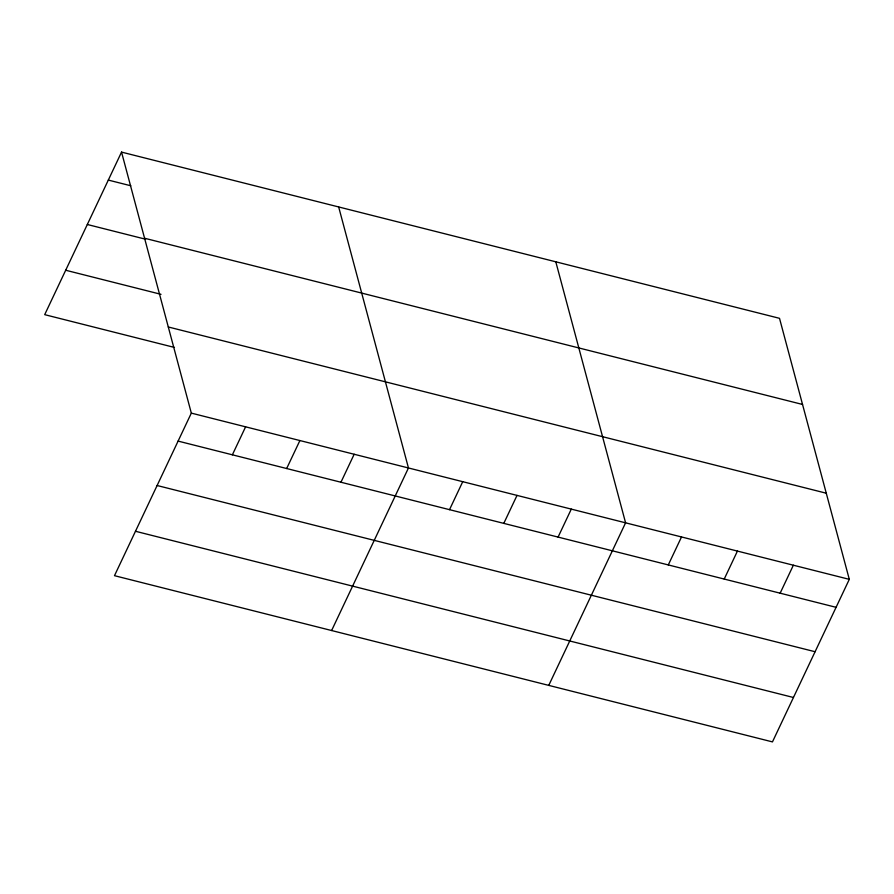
<?xml version="1.0" encoding="UTF-8"?>
<svg xmlns="http://www.w3.org/2000/svg" width="894" height="894" viewBox="0 0 894 894"><rect width="100%" height="100%" fill="white"/><g stroke="black" fill="none" stroke-linecap="round" stroke-linejoin="round"><path stroke-width="1.34" d="M121.539 152.103L191.327 413.117L114.488 575.68L772.461 741.897L849.3 579.346L779.512 318.32L121.539 152.103L44.7 314.654L174.453 347.442M232.384 454.811L245.604 426.829M286.661 468.523L299.892 440.552M340.949 482.246L354.169 454.264M331.618 630.527L408.457 467.975L338.67 206.961M449.514 509.669L462.734 481.687M503.791 523.381L517.023 495.399M558.079 537.093L571.3 509.111M548.748 685.385L625.588 522.822L555.8 261.808M668.287 564.93L681.519 536.959M724.218 579.066L737.438 551.084M780.149 593.191L793.369 565.209M108.308 180.085L130.826 185.773M144.571 238.24L802.544 404.457M87.321 224.495L145.577 239.212M65.698 270.245L161.021 294.327M168.295 326.981L826.268 493.209M191.327 413.117L849.3 579.346M178.096 441.1L836.069 607.317M157.098 485.509L815.082 651.726M135.475 531.271L793.447 697.488"/></g></svg>
